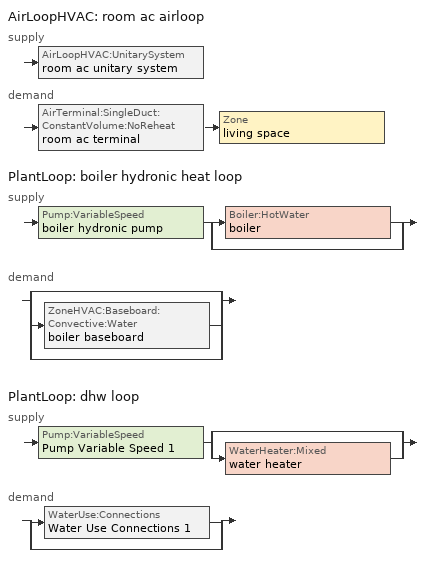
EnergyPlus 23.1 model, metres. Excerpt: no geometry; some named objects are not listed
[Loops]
AirLoopHVAC 'room ac airloop'
 supply: AirLoopHVAC:UnitarySystem 'room ac unitary system'
 demand: AirTerminal:SingleDuct:ConstantVolume:NoReheat 'room ac terminal' > Zone 'living space'
PlantLoop 'boiler hydronic heat loop'
 supply: Pump:VariableSpeed 'boiler hydronic pump' > split
  | Boiler:HotWater 'boiler'
  | bypass
 demand: split
  | bypass
  | ZoneHVAC:Baseboard:Convective:Water 'boiler baseboard'
  | bypass
PlantLoop 'dhw loop'
 supply: Pump:VariableSpeed 'Pump Variable Speed 1' > split
  | bypass
  | WaterHeater:Mixed 'water heater'
 demand: split
  | WaterUse:Connections 'Water Use Connections 1'
  | bypass
[ZoneControl:Thermostat]
living space Thermostat: Zone or ZoneList=living space; Control Type Schedule=living space Thermostat Schedule; Control 1=living space temperature setpoint; Temperature Difference Between Cutout And Setpoint {deltaC}=0
[ThermostatSetpoint:DualSetpoint]
living space temperature setpoint: Heating Setpoint Temperature Schedule=heating setpoint; Cooling Setpoint Temperature Schedule=cooling setpoint
[ZoneHVAC:IdealLoadsAirSystem]
ideal air system: Maximum Heating Supply Air Temperature {C}=50; Minimum Cooling Supply Air Temperature {C}=10; Maximum Heating Supply Air Humidity Ratio {kgWater/kgDryAir}=0.015; Minimum Cooling Supply Air Humidity Ratio {kgWater/kgDryAir}=0.01; Heating Limit=LimitCapacity; Maximum Sensible Heating Capacity {W}=0; Cooling Limit=NoLimit; Dehumidification Control Type=None; Humidification Control Type=None
[AirTerminal:SingleDuct:ConstantVolume:NoReheat]
room ac terminal: Availability Schedule=Always On Discrete; Maximum Air Flow Rate {m3/s}=0.0552179
[ZoneHVAC:Baseboard:Convective:Water]
boiler baseboard: Availability Schedule=Always On Discrete; Heating Design Capacity Method=HeatingDesignCapacity; Heating Design Capacity {W}=16123; Heating Design Capacity Per Floor Area {W/m2}=0; Fraction of Autosized Heating Design Capacity=0.8; U-Factor Times Area Value {W/K}=1160.86; Maximum Water Flow Rate {m3/s}=0.000694547; Convergence Tolerance=0.001
[Zone equipment]
living space: ideal air system, room ac terminal, boiler baseboard
[AirLoopHVAC]
room ac airloop: Design Supply Air Flow Rate {m3/s}=0.0552179; Design Return Air Flow Fraction of Supply Air Flow=1
[Sizing:System]
room ac airloop: Type of Load to Size On=Sensible; Design Outdoor Air Flow Rate {m3/s}=Autosize; Central Heating Maximum System Air Flow Ratio=0.3; Preheat Design Temperature {C}=7; Preheat Design Humidity Ratio {kgWater/kgDryAir}=0.008; Precool Design Temperature {C}=12.8; Precool Design Humidity Ratio {kgWater/kgDryAir}=0.008; Central Cooling Design Supply Air Temperature {C}=12.8; Central Heating Design Supply Air Temperature {C}=16.7; Type of Zone Sum to Use=NonCoincident; 100% Outdoor Air in Cooling=Yes; 100% Outdoor Air in Heating=Yes; Central Cooling Design Supply Air Humidity Ratio {kgWater/kgDryAir}=0.0085; Central Heating Design Supply Air Humidity Ratio {kgWater/kgDryAir}=0.008; Cooling Supply Air Flow Rate Method=DesignDay; Cooling Supply Air Flow Rate {m3/s}=0; Cooling Supply Air Flow Rate Per Floor Area {m3/s-m2}=0.00996765; Cooling Fraction of Autosized Cooling Supply Air Flow Rate=1; Cooling Supply Air Flow Rate Per Unit Cooling Capacity {m3/s-W}=3.94755e-05; Heating Supply Air Flow Rate Method=DesignDay; Heating Supply Air Flow Rate {m3/s}=0; Heating Supply Air Flow Rate Per Floor Area {m3/s-m2}=0.00996765; Heating Fraction of Autosized Heating Supply Air Flow Rate=1; Heating Fraction of Autosized Cooling Supply Air Flow Rate=1; Heating Supply Air Flow Rate Per Unit Heating Capacity {m3/s-W}=3.15882e-05; System Outdoor Air Method=ZoneSum; Zone Maximum Outdoor Air Fraction=1; Cooling Design Capacity Method=CoolingDesignCapacity; Cooling Design Capacity {W}=Autosize; Cooling Design Capacity Per Floor Area {W/m2}=234.7; Fraction of Autosized Cooling Design Capacity=1; Heating Design Capacity Method=HeatingDesignCapacity; Heating Design Capacity {W}=Autosize; Heating Design Capacity Per Floor Area {W/m2}=157; Fraction of Autosized Heating Design Capacity=1; Central Cooling Capacity Control Method=OnOff; Occupant Diversity=Autosize
[AvailabilityManager:Scheduled]
room ac airloop Availability Manager: Schedule=Always On Discrete
[AirLoopHVAC:UnitarySystem]
room ac unitary system: Control Type=Load; Controlling Zone or Thermostat Location=living space; Dehumidification Control Type=None; Availability Schedule=Always On Discrete; Supply Fan=room ac supply fan; Fan Placement=BlowThrough; Supply Air Fan Operating Mode Schedule=room ac auto fan schedule; DX Heating Coil Sizing Ratio=1; Cooling Coil=room ac clg coil; Use DOAS DX Cooling Coil=No; Minimum Supply Air Temperature {C}=2; Latent Load Control=SensibleOnlyLoadControl; Cooling Supply Air Flow Rate Method=SupplyAirFlowRate; Cooling Supply Air Flow Rate {m3/s}=0.0552179; Heating Supply Air Flow Rate Method=SupplyAirFlowRate; Heating Supply Air Flow Rate {m3/s}=0; No Load Supply Air Flow Rate {m3/s}=0; Maximum Supply Air Temperature {C}=48.8889; Maximum Outdoor Dry-Bulb Temperature for Supplemental Heater Operation {C}=21; Maximum Cycling Rate {cycles/hr}=2.5; Heat Pump Time Constant {s}=60; Fraction of On-Cycle Power Use=0.01; Heat Pump Fan Delay Time {s}=60; Ancillary On-Cycle Electric Power {W}=0; Ancillary Off-Cycle Electric Power {W}=0
[Fan:SystemModel]
room ac supply fan: Availability Schedule=Always On Discrete; Design Maximum Air Flow Rate {m3/s}=0.0552179; Speed Control Method=Discrete; Electric Power Minimum Flow Rate Fraction=0.2; Design Pressure Rise {Pa}=1e-06; Motor Efficiency=1; Motor In Air Stream Fraction=1; Design Electric Power Consumption {W}=Autosize; Design Power Sizing Method=TotalEfficiencyAndPressure; Electric Power Per Unit Flow Rate {W/(m3/s)}=840; Electric Power Per Unit Flow Rate Per Unit Pressure {W/((m3/s)-Pa)}=1.66667; Fan Total Efficiency=1; Motor Loss Radiative Fraction=0; Number of Speeds=1; Speed Flow Fraction 1=1; Speed Electric Power Fraction 1=1
[Coil:Cooling:DX:SingleSpeed]
room ac clg coil: Availability Schedule=Always On Discrete; Gross Rated Total Cooling Capacity {W}=1314.13; Gross Rated Sensible Heat Ratio=0.65; Gross Rated Cooling COP {W/W}=3.10481; Rated Air Flow Rate {m3/s}=0.0550215; Rated Evaporator Fan Power Per Volume Flow Rate 2017 {W/(m3/s)}=773.3; Rated Evaporator Fan Power Per Volume Flow Rate 2023 {W/(m3/s)}=934.4; Total Cooling Capacity Function of Temperature Curve=Cool-CAP-fT1; Total Cooling Capacity Function of Flow Fraction Curve=Cool-CAP-fFF1; Energy Input Ratio Function of Temperature Curve=Cool-EIR-fT1; Energy Input Ratio Function of Flow Fraction Curve=Cool-EIR-fFF1; Part Load Fraction Correlation Curve=Cool-PLF-fPLR1; Minimum Outdoor Dry-Bulb Temperature for Compressor Operation {C}=-25; Nominal Time for Condensate Removal to Begin {s}=1000; Ratio of Initial Moisture Evaporation Rate and Steady State Latent Capacity=1.5; Maximum Cycling Rate {cycles/hr}=3; Latent Capacity Time Constant {s}=45; Condenser Type=AirCooled; Evaporative Condenser Effectiveness=0.9; Evaporative Condenser Air Flow Rate {m3/s}=Autosize; Evaporative Condenser Pump Rated Power Consumption {W}=Autosize; Crankcase Heater Capacity {W}=0; Maximum Outdoor Dry-Bulb Temperature for Crankcase Heater Operation {C}=10; Basin Heater Capacity {W/K}=0; Basin Heater Setpoint Temperature {C}=2
[PlantLoop] Fluid Type=Water; Maximum Loop Temperature {C}=100; Minimum Loop Temperature {C}=0; Minimum Loop Flow Rate {m3/s}=0; Load Distribution Scheme=Optimal; Plant Loop Demand Calculation Scheme=SingleSetpoint; Common Pipe Simulation=None
Name | Plant Equipment Operation Scheme | Maximum Loop Flow Rate {m3/s} | Plant Loop Volume {m3}
boiler hydronic heat loop | boiler hydronic heat loop Operation Schemes | Autosize | Autocalculate
dhw loop | dhw loop Operation Schemes | 0.01 | 0.003
[Sizing:Plant] Loop Type=Heating; Sizing Option=NonCoincident; Zone Timesteps in Averaging Window=1; Coincident Sizing Factor Mode=None
Name | Design Loop Exit Temperature {C} | Loop Design Temperature Difference {deltaC}
boiler hydronic heat loop | 82.2222 | 11.1111
dhw loop | 52.6667 | 5.55556
[Pump:VariableSpeed] Fraction of Motor Inefficiencies to Fluid Stream=0; Coefficient 1 of the Part Load Performance Curve=0; Coefficient 2 of the Part Load Performance Curve=1; Coefficient 3 of the Part Load Performance Curve=0; Coefficient 4 of the Part Load Performance Curve=0; Design Minimum Flow Rate {m3/s}=0; Pump Control Type=Intermittent; Skin Loss Radiative Fraction=0.5; Design Power Sizing Method=PowerPerFlowPerPressure; Design Electric Power per Unit Flow Rate {W/(m3/s)}=348701.1; Design Shaft Power per Unit Flow Rate per Unit Head {W/((m3/s)-Pa)}=1.28205; Design Minimum Flow Rate Fraction=0
Name | Design Maximum Flow Rate {m3/s} | Design Pump Head {Pa} | Design Power Consumption {W} | Motor Efficiency
boiler hydronic pump | 0.0030649 | 20000 | 81.7308 | 0.85
Pump Variable Speed 1 | 0.01 | 1 | 0 | 1
[Boiler:HotWater]
boiler: Fuel Type=NaturalGas; Nominal Capacity {W}=16123; Nominal Thermal Efficiency=0.8; Efficiency Curve Temperature Evaluation Variable=LeavingBoiler; Normalized Boiler Efficiency Curve=NonCondensingBoilerEff; Design Water Flow Rate {m3/s}=Autosize; Minimum Part Load Ratio=0; Maximum Part Load Ratio=1; Optimum Part Load Ratio=1; Water Outlet Upper Temperature Limit {C}=99.9; Boiler Flow Mode=LeavingSetpointModulated; Parasitic Electric Load {W}=0; Sizing Factor=1
[SetpointManager:Scheduled] Control Variable=Temperature
Name | Schedule
boiler hydronic heat loop setpoint manager | boiler hydronic heat supply setpoint
Setpoint Manager Scheduled 1 | dhw temp
[PlantEquipmentOperationSchemes] Control Scheme Object Type 1=PlantEquipmentOperation:HeatingLoad; Control Scheme Schedule Name 1=Always On Discrete
Name | Control Scheme Name 1
boiler hydronic heat loop Operation Schemes | boiler hydronic heat loop Heating Operation Scheme
dhw loop Operation Schemes | dhw loop Heating Operation Scheme
[PlantEquipmentOperation:HeatingLoad] Load Range Lower Limit 1 {W}=0; Load Range Upper Limit 1 {W}=1000000000
Name | Range Equipment List Name 1
boiler hydronic heat loop Heating Operation Scheme | boiler hydronic heat loop Heating Equipment List
dhw loop Heating Operation Scheme | dhw loop Heating Equipment List
[PlantEquipmentList]
boiler hydronic heat loop Heating Equipment List: Boiler:HotWater, boiler
dhw loop Heating Equipment List: WaterHeater:Mixed, water heater
[WaterHeater:Mixed]
water heater: Tank Volume {m3}=0.143846; Setpoint Temperature Schedule=water heater setpoint; Deadband Temperature Difference {deltaC}=2; Maximum Temperature Limit {C}=99; Heater Control Type=Cycle; Heater Maximum Capacity {W}=10550.6; Heater Minimum Capacity {W}=0; Heater Ignition Minimum Flow Rate {m3/s}=0; Heater Ignition Delay {s}=0; Heater Fuel Type=NaturalGas; Heater Thermal Efficiency=0.774905; Off Cycle Parasitic Fuel Consumption Rate {W}=0; Off Cycle Parasitic Fuel Type=Electricity; Off Cycle Parasitic Heat Fraction to Tank=0; On Cycle Parasitic Fuel Consumption Rate {W}=0; On Cycle Parasitic Fuel Type=Electricity; On Cycle Parasitic Heat Fraction to Tank=0; Ambient Temperature Indicator=Zone; Ambient Temperature Zone=living space; Off Cycle Loss Coefficient to Ambient Temperature {W/K}=4.19338; Off Cycle Loss Fraction to Zone=0.64; On Cycle Loss Coefficient to Ambient Temperature {W/K}=4.19338; On Cycle Loss Fraction to Zone=1; Use Side Effectiveness=1; Source Side Effectiveness=1; Use Side Design Flow Rate {m3/s}=Autosize; Source Side Design Flow Rate {m3/s}=Autosize; Indirect Water Heating Recovery Time {hr}=1.5; Source Side Flow Control Mode=IndirectHeatPrimarySetpoint
[WaterHeater:Sizing]
water heater: Design Mode=PeakDraw; Time Storage Can Meet Peak Draw {hr}=0.538503; Time for Tank Recovery {hr}=0; Nominal Tank Volume for Autosizing Plant Connections {m3}=1
[WaterUse:Connections]
Water Use Connections 1: Drain Water Heat Exchanger Type=None; Drain Water Heat Exchanger Destination=Plant; Water Use Equipment Name 1=dhw fixtures; Water Use Equipment Name 2=dhw distribution waste; Water Use Equipment Name 3=clothes washer; Water Use Equipment Name 4=dishwasher
[WaterUse:Equipment]
Name | Peak Flow Rate {m3/s} | Flow Rate Fraction Schedule | Target Temperature Schedule
dhw fixtures | 2.74973e-05 | hot_water_fixtures | mixed water temperature schedule
dhw distribution waste | 8.17144e-06 | hot_water_fixtures | mixed water temperature schedule
clothes washer | 1.15314e-06 | hot_water_clothes_washer
dishwasher | 3.4566e-06 | hot_water_dishwasher
[EnergyManagementSystem:GlobalVariable]
room_ac_airloop_Fan_RTF
[EnergyManagementSystem:InternalVariable]
Name | Internal Data Index Key | Internal Data Type
boiler_hydronic_pump_rated_mfr | boiler hydronic pump | Pump Maximum Mass Flow Rate
room_ac_airloop_max_sup_fan_mfr | room ac supply fan | Fan Maximum Mass Flow Rate
[EnergyManagementSystem:Sensor]
Name | Output:Variable or Output:Meter Index Key | Output:Variable or Output:Meter
airflow_tin_s | living space | Zone Mean Air Temperature
airflow_tt_s | living space | Zone Outdoor Air Drybulb Temperature
airflow_win_s | living space | Zone Air Humidity Ratio
boiler_baseboard_s | boiler baseboard | Baseboard Total Heating Energy
boiler_hydronic_pump_mfr_s | boiler hydronic pump | Pump Mass Flow Rate
boiler_hydronic_pump_s | boiler hydronic pump | Pump Electricity Energy
boiler_plr_s; boiler_plr_s_1 | boiler | Boiler Part Load Ratio
clg_load_liv |  | Cooling:EnergyTransfer:Zone:LIVING SPACE
clg_load_tot |  | Cooling:EnergyTransfer
clg_sp_s | cooling setpoint | Schedule Value
clothes_dryer_exhaust_0_sch_s | clothes_dryer | Schedule Value
cool_season | cooling season schedule | Schedule Value
fixedwindow_shading_coefficient | trans schedule winter=0.85 summer=0.7 | Schedule Value
htg_load_liv |  | Heating:EnergyTransfer:Zone:LIVING SPACE
htg_load_tot |  | Heating:EnergyTransfer
htg_sp_s | heating setpoint | Schedule Value
mech_vent_bath_fan_0_sch_s | mech vent bath fan 0 schedule | Schedule Value
mech_vent_range_fan_0_sch_s | mech vent range fan 0 schedule | Schedule Value
natural_vent_s | natural vent schedule | Schedule Value
out_pb_s |  | Site Outdoor Air Barometric Pressure
out_wt_s |  | Site Outdoor Air Humidity Ratio
room_ac_airloop_Fan_RTF_s | room ac supply fan | Fan Runtime Fraction
room_ac_clg_coil_s | room ac clg coil | Cooling Coil Total Cooling Energy
room_ac_supply_fan_s | room ac supply fan | Fan Electricity Energy
site_vw_s |  | Site Wind Speed
water_heater_energy | water heater | Water Heater NaturalGas Rate
water_heater_off_cycle_parasitic | water heater | Water Heater Off Cycle Parasitic Electricity Rate
water_heater_on_cycle_parasitic | water heater | Water Heater On Cycle Parasitic Electricity Rate
zone_clg_unmet_s | living space | Zone Cooling Setpoint Not Met Time
zone_htg_unmet_s | living space | Zone Heating Setpoint Not Met Time
[EnergyManagementSystem:Actuator]
Name | Actuated Component Unique | Actuated Component Type | Actuated Component Control Type
boiler_hydronic_pump_pressure_rise_act | boiler hydronic pump | Pump | Pump Pressure Rise
boiler_pilot_light_act | boiler pilot light | OtherEquipment | Power Level
fixedwindow0_actuator | Window1 | Surface | View Factor To Ground
fixedwindow1_actuator | Window2 | Surface | View Factor To Ground
fixedwindow2_actuator | Window3 | Surface | View Factor To Ground
fixedwindow3_actuator | Window4 | Surface | View Factor To Ground
infil_flow_act | infil flow | Zone Infiltration | Air Exchange Flow Rate
mech_vent_house_fan_cfis_act | mech vent house fan cfis | ElectricEquipment | Electricity Rate
mech_vent_house_fan_latent_load_equip_act | mech vent house fan latent load equip | OtherEquipment | Power Level
mech_vent_house_fan_sensible_load_equip_act | mech vent house fan sensible load equip | OtherEquipment | Power Level
natural_vent_flow_act | natural vent flow | Zone Infiltration | Air Exchange Flow Rate
water_heater_ec_adj_act | water heater EC adjustment | OtherEquipment | Power Level
whole_house_fan_act | whole house fan | ElectricEquipment | Electricity Rate
whole_house_fan_flow_act | whole house fan flow | Zone Infiltration | Air Exchange Flow Rate
whole_house_fan_mix_act | whole house fan mix | ZoneMixing | Air Exchange Flow Rate
[EnergyManagementSystem:Program]
boiler_hydronic_pump_disaggregate_program: Set boiler_hydronic_pump_primary_htg = boiler_hydronic_pump_s
boiler_hydronic_pump_power_program: Set heating_plr = boiler_plr_s; Set pump_total_eff = boiler_hydronic_pump_rated_mfr / 1000 * 20000.0 / 81.7307692307692; Set pump_vfr = boiler_hydronic_pump_mfr_s / 1000; If pump_vfr > 0; Set boiler_hydronic_pump_pressure_rise_act = 81.73076923076923 * heating_plr * pump_total_eff / pump_vfr; Else; Set boiler_hydronic_pump_pressure_rise_act = 0; EndIf
boiler_pilot_light_program: Set boiler_pilot_light_act = (1.0 - boiler_plr_s_1) * 0.0; Set boiler_pilot_energy = boiler_pilot_light_act * 3600 * SystemTimeStep
fixedwindow_view_factor_to_ground_program: Set fixedwindow0_actuator = 0.5*fixedwindow_shading_coefficient; Set fixedwindow1_actuator = 0.5*fixedwindow_shading_coefficient; Set fixedwindow2_actuator = 0.5*fixedwindow_shading_coefficient; Set fixedwindow3_actuator = 0.5*fixedwindow_shading_coefficient
infil_program: Set p_m = 0.14; Set p_s = 0.22; Set s_m = 270; Set s_s = 370; Set z_m = 9.99744; Set z_s = 2.9718; Set f_t = (((s_m/z_m)^p_m)*((z_s/s_s)^p_s)); Set Tdiff = airflow_tin_s-airflow_tt_s; Set dT = @Abs Tdiff; Set c = 0.1692; Set Cs = 0.073; Set Cw = 0.1461; Set n = 0.65; Set sft = (f_t*0.7000000000000001); Set temp1 = ((c*Cw)*((sft*site_vw_s)^(2*n)))^2; Set Qinf = (((c*Cs*(dT^n))^2)+temp1)^0.5; Set Qinf = (@Max Qinf 0); Set mech_vent_house_fan_sensible_load_equip_act = 0.0; Set mech_vent_house_fan_latent_load_equip_act = 0.0; Set OASupInPb = out_pb_s; Set OASupInTemp = airflow_tt_s; Set OASupInW = out_wt_s; Set OASupRho = (@RhoAirFnPbTdbW OASupInPb OASupInTemp OASupInW); Set OASupCp = (@CpAirFnW OASupInW); Set OASupInEnth = (@HFnTdbW OASupInTemp OASupInW); Set ZoneTemp = airflow_tin_s; Set ZoneW = airflow_win_s; Set ZoneCp = (@CpAirFnW ZoneW); Set ZoneAirEnth = (@HFnTdbW ZoneTemp ZoneW); Set mech_vent_house_fan_cfis_act = 0.0; Set QWHV_cfis_sup = 0.0; Set QWHV_cfis_suppl_sup = 0.0; Set QWHV_cfis_suppl_exh = 0.0; Set Qrange = 0; Set Qrange = Qrange + 0.04719 * mech_vent_range_fan_0_sch_s; Set Qbath = 0; Set Qbath = Qbath + 0.04719 * mech_vent_bath_fan_0_sch_s; Set Qdryer = 0; Set Qdryer = Qdryer + 0.04806 * clothes_dryer_exhaust_0_sch_s; Set QWHV_sup = 0.0; Set QWHV_exh = 0.0; Set Qexhaust = Qrange + Qbath + Qdryer + QWHV_exh + QWHV_cfis_suppl_exh; Set Qsupply = QWHV_sup + QWHV_cfis_sup + QWHV_cfis_suppl_sup; Set Qfan = (@Max Qexhaust Qsupply); If Qfan > 0; Set Qavg = ((Qexhaust + Qsupply) / 2.0); If ((@Abs (Qexhaust - Qavg)) / Qavg) <= 0.1; Set phi = 1; Else; Set phi = (Qinf / (Qinf + Qfan)); EndIf; Set Qinf_adj = phi * Qinf; Else; Set Qinf_adj = Qinf; EndIf; Set infil_flow_act = Qinf_adj; Set Qload = Qfan; Set Effectiveness_Sens = 0.0; Set Effectiveness_Lat = 0.0; Set Fan_MFR = Qload * OASupRho; Set ZoneInEnth = OASupInEnth; Set ZoneInTemp = OASupInTemp; Set FanTotalToLv = Fan_MFR * (ZoneInEnth - ZoneAirEnth); Set FanSensToLv = Fan_MFR * ZoneCp * (ZoneInTemp - ZoneTemp); Set FanLatToLv = FanTotalToLv - FanSensToLv; Set mech_vent_house_fan_sensible_load_equip_act = mech_vent_house_fan_sensible_load_equip_act + FanSensToLv; Set mech_vent_house_fan_latent_load_equip_act = mech_vent_house_fan_latent_load_equip_act + FanLatToLv
natural_vent_program: Set Tin = airflow_tin_s; Set Tout = airflow_tt_s; Set Wout = out_wt_s; Set Pbar = out_pb_s; Set Phiout = (@RhFnTdbWPb Tout Wout Pbar); Set MaxHR = 0.0115; Set MaxRH = 0.7; Set Tnvsp = (htg_sp_s + clg_sp_s) / 2; Set NVavail = natural_vent_s; Set ClgSsnAvail = cool_season; Set natural_vent_flow_act = 0; Set whole_house_fan_flow_act = 0; Set whole_house_fan_mix_act = 0; Set whole_house_fan_act = 0; If ((Wout < MaxHR) && (Phiout < MaxRH) && (Tin > Tout) && (Tin > Tnvsp) && (ClgSsnAvail > 0)); Set WHF_Flow = 0; Set Adj = (Tin-Tnvsp)/(Tin-Tout); Set Adj = (@Min Adj 1); Set Adj = (@Max Adj 0); If (WHF_Flow > 0); Set whole_house_fan_flow_act = WHF_Flow*Adj; Set whole_house_fan_mix_act = WHF_Flow*Adj; Set WHF_W = 0; Set whole_house_fan_act = WHF_W*Adj; ElseIf (NVavail > 0); Set NVArea = 6543.198268416001; Set Cs = 0.00010923681099656359; Set Cw = 6.798490431308354e-05; Set Tdiff = Tin-Tout; Set dT = (@Abs Tdiff); Set Vwind = site_vw_s; Set SGNV = NVArea*Adj*((((Cs*dT)+(Cw*(Vwind^2)))^0.5)/1000); Set MaxNV = 2.1369780228096005; Set natural_vent_flow_act = (@Min SGNV MaxNV); EndIf; EndIf
room_ac_supply_fan_disaggregate_program: Set room_ac_supply_fan_clg = 0; If room_ac_clg_coil_s > 0; Set room_ac_supply_fan_clg = room_ac_supply_fan_s; EndIf
total_loads_program: Set loads_htg_tot = 0; Set loads_clg_tot = 0; If htg_load_liv > 0; Set loads_htg_tot = (htg_load_tot - clg_load_tot) * 1.0; ElseIf clg_load_liv > 0; Set loads_clg_tot = (clg_load_tot - htg_load_tot) * 0.2; EndIf
unmet_hours_program: Set htg_unmet_hours = 0; Set clg_unmet_hours = 0; If ((DayOfYear >= 1) && (DayOfYear <= 365)); Set htg_unmet_hours = htg_unmet_hours + zone_htg_unmet_s; EndIf; If ((DayOfYear >= 1) && (DayOfYear <= 365)); Set clg_unmet_hours = clg_unmet_hours + zone_clg_unmet_s; EndIf
water_heater_EC_adj: Set dhw_e_cons = water_heater_energy + water_heater_on_cycle_parasitic + water_heater_off_cycle_parasitic; Set water_heater_ec_adj_act = 0.0 * dhw_e_cons; Set ec_adj_energy = water_heater_ec_adj_act * 3600 * SystemTimeStep
[EnergyManagementSystem:ProgramCallingManager]
boiler hydronic pump disaggregate program calling manager: EndOfSystemTimestepBeforeHVACReporting; boiler_hydronic_pump_disaggregate_program
boiler hydronic pump power program calling manager: EndOfSystemTimestepBeforeHVACReporting; boiler_hydronic_pump_power_program
boiler pilot light program manager: EndOfSystemTimestepBeforeHVACReporting; boiler_pilot_light_program
fixedwindow_view_factor_to_ground_program calling manager: BeginZoneTimestepAfterInitHeatBalance; fixedwindow_view_factor_to_ground_program
infil_program calling manager: BeginZoneTimestepAfterInitHeatBalance; infil_program
natural_vent_program calling manager: BeginZoneTimestepAfterInitHeatBalance; natural_vent_program
room ac supply fan disaggregate program calling manager: EndOfSystemTimestepBeforeHVACReporting; room_ac_supply_fan_disaggregate_program
total_loads_program calling manager: EndOfZoneTimestepAfterZoneReporting; total_loads_program
unmet_hours_program calling manager: EndOfZoneTimestepBeforeZoneReporting; unmet_hours_program
water heater EC_adj ProgramManager: EndOfSystemTimestepBeforeHVACReporting; water_heater_EC_adj
[EnergyManagementSystem:OutputVariable]
Name | EMS Variable | Type of Data in Variable | Update Frequency | EMS Program or Subroutine | Units
boiler hydronic pump htg primary disaggregate | boiler_hydronic_pump_primary_htg | Summed | SystemTimestep | boiler_hydronic_pump_disaggregate_program | J
boiler pilot light outvar | boiler_pilot_energy | Summed | SystemTimestep | boiler_pilot_light_program | J
room ac supply fan clg disaggregate | room_ac_supply_fan_clg | Summed | SystemTimestep | room_ac_supply_fan_disaggregate_program | J
water heater EC adjustment outvar | ec_adj_energy | Summed | SystemTimestep | water_heater_EC_adj | J
loads_htg_tot_peakload_outvar; loads_htg_tot_annual_outvar; loads_htg_tot_timeseries_outvar | loads_htg_tot | Summed | ZoneTimestep | total_loads_program | J
loads_clg_tot_peakload_outvar; loads_clg_tot_annual_outvar; loads_clg_tot_timeseries_outvar | loads_clg_tot | Summed | ZoneTimestep | total_loads_program | J
htg_unmet_hours_annual_outvar; htg_unmet_hours_timeseries_outvar | htg_unmet_hours | Summed | ZoneTimestep | unmet_hours_program | hr
clg_unmet_hours_annual_outvar; clg_unmet_hours_timeseries_outvar | clg_unmet_hours | Summed | ZoneTimestep | unmet_hours_program | hr
infil_flow_act_timeseries_outvar | infil_flow_act | Averaged | ZoneTimestep | infil_program | m^3/s
Qfan_timeseries_outvar | Qfan | Averaged | ZoneTimestep | infil_program | m^3/s
natural_vent_flow_act_timeseries_outvar | natural_vent_flow_act | Averaged | ZoneTimestep | natural_vent_program | m^3/s
whole_house_fan_flow_act_timeseries_outvar | whole_house_fan_flow_act | Averaged | ZoneTimestep | natural_vent_program | m^3/s
[Schedule:Constant]
Name | Hourly Value
Always On Discrete | 1
boiler hydronic heat supply setpoint | 82.2222
dhw temp; water heater setpoint | 52.6667
mixed water temperature schedule | 40.5556
room ac auto fan schedule | 0
[Schedule:File] File=C:/Users/ylou2/Desktop/resstock-3.1.0/national_baseline/run7/run/in.schedules.csv; Rows to Skip at Top=1; Number of Hours of Data=8760; Column Separator=Comma; Interpolate to Timestep=No; Minutes per Item=60; Adjust Schedule for Daylight Savings=Yes
Name | Column Number
clothes_dryer | 7
dishwasher | 5
hot_water_fixtures | 13
hot_water_clothes_washer | 12
hot_water_dishwasher | 11
[Schedule:Day:Interval]
mech vent bath fan 0 schedule allday1: No, 05:00, 0, 06:00, 1, 24:00, 0
mech vent bath fan 0 schedule default day; mech vent range fan 0 schedule default day; heating setpoint default day; cooling setpoint default day; cooling season schedule allday1; cooling season schedule allday10; cooling season schedule default day; natural vent schedule default day; trans schedule winter=0.85 summer=0.7 default day: No, 24:00, 0
mech vent range fan 0 schedule allday1: No, 16:00, 0, 17:00, 1, 24:00, 0
heating setpoint allday1: No, 24:00, 16.6667
cooling setpoint allday1: No, 09:00, 22.7778, 24:00, 25.5556
cooling season schedule allday5; natural vent schedule avail day: No, 24:00, 1
trans schedule winter=0.85 summer=0.7 allday1; trans schedule winter=0.85 summer=0.7 allday274: No, 24:00, 0.85
trans schedule winter=0.85 summer=0.7 allday121: No, 24:00, 0.7
[Schedule:Week:Daily]
mech vent bath fan 0 schedule Week Rule - Jan1-Dec31: mech vent bath fan 0 schedule allday1, mech vent bath fan 0 schedule allday1, mech vent bath fan 0 schedule allday1, mech vent bath fan 0 schedule allday1, mech vent bath fan 0 schedule allday1, mech vent bath fan 0 schedule allday1, mech vent bath fan 0 schedule allday1, mech vent bath fan 0 schedule default day, mech vent bath fan 0 schedule default day, mech vent bath fan 0 schedule default day, mech vent bath fan 0 schedule default day, mech vent bath fan 0 schedule default day
mech vent range fan 0 schedule Week Rule - Jan1-Dec31: mech vent range fan 0 schedule allday1, mech vent range fan 0 schedule allday1, mech vent range fan 0 schedule allday1, mech vent range fan 0 schedule allday1, mech vent range fan 0 schedule allday1, mech vent range fan 0 schedule allday1, mech vent range fan 0 schedule allday1, mech vent range fan 0 schedule default day, mech vent range fan 0 schedule default day, mech vent range fan 0 schedule default day, mech vent range fan 0 schedule default day, mech vent range fan 0 schedule default day
heating setpoint Week Rule - Jan1-Dec31: heating setpoint allday1, heating setpoint allday1, heating setpoint allday1, heating setpoint allday1, heating setpoint allday1, heating setpoint allday1, heating setpoint allday1, heating setpoint default day, heating setpoint default day, heating setpoint default day, heating setpoint default day, heating setpoint default day
cooling setpoint Week Rule - Jan1-Dec31: cooling setpoint allday1, cooling setpoint allday1, cooling setpoint allday1, cooling setpoint allday1, cooling setpoint allday1, cooling setpoint allday1, cooling setpoint allday1, cooling setpoint default day, cooling setpoint default day, cooling setpoint default day, cooling setpoint default day, cooling setpoint default day
cooling season schedule Week Rule - Jan1-Apr28: cooling season schedule allday1, cooling season schedule allday1, cooling season schedule allday1, cooling season schedule allday1, cooling season schedule allday1, cooling season schedule allday1, cooling season schedule allday1, cooling season schedule default day, cooling season schedule default day, cooling season schedule default day, cooling season schedule default day, cooling season schedule default day
cooling season schedule Week Rule - Apr29-May5: cooling season schedule allday1, cooling season schedule allday1, cooling season schedule allday5, cooling season schedule allday5, cooling season schedule allday5, cooling season schedule allday5, cooling season schedule allday5, cooling season schedule default day, cooling season schedule default day, cooling season schedule default day, cooling season schedule default day, cooling season schedule default day
cooling season schedule Week Rule - May6-Sep29: cooling season schedule allday5, cooling season schedule allday5, cooling season schedule allday5, cooling season schedule allday5, cooling season schedule allday5, cooling season schedule allday5, cooling season schedule allday5, cooling season schedule default day, cooling season schedule default day, cooling season schedule default day, cooling season schedule default day, cooling season schedule default day
cooling season schedule Week Rule - Sep30-Oct6: cooling season schedule allday5, cooling season schedule allday10, cooling season schedule allday10, cooling season schedule allday10, cooling season schedule allday10, cooling season schedule allday10, cooling season schedule allday10, cooling season schedule default day, cooling season schedule default day, cooling season schedule default day, cooling season schedule default day, cooling season schedule default day
cooling season schedule Week Rule - Oct7-Dec31: cooling season schedule allday10, cooling season schedule allday10, cooling season schedule allday10, cooling season schedule allday10, cooling season schedule allday10, cooling season schedule allday10, cooling season schedule allday10, cooling season schedule default day, cooling season schedule default day, cooling season schedule default day, cooling season schedule default day, cooling season schedule default day
natural vent schedule Week Rule - Jan1-Jan6: natural vent schedule avail day, natural vent schedule avail day, natural vent schedule default day, natural vent schedule avail day, natural vent schedule default day, natural vent schedule avail day, natural vent schedule default day, natural vent schedule default day, natural vent schedule default day, natural vent schedule default day, natural vent schedule default day, natural vent schedule default day
natural vent schedule Week Rule - Jan7-Dec31: natural vent schedule default day, natural vent schedule avail day, natural vent schedule default day, natural vent schedule avail day, natural vent schedule default day, natural vent schedule avail day, natural vent schedule default day, natural vent schedule default day, natural vent schedule default day, natural vent schedule default day, natural vent schedule default day, natural vent schedule default day
trans schedule winter=0.85 summer=0.7 Week Rule - Jan1-Apr28: trans schedule winter=0.85 summer=0.7 allday1, trans schedule winter=0.85 summer=0.7 allday1, trans schedule winter=0.85 summer=0.7 allday1, trans schedule winter=0.85 summer=0.7 allday1, trans schedule winter=0.85 summer=0.7 allday1, trans schedule winter=0.85 summer=0.7 allday1, trans schedule winter=0.85 summer=0.7 allday1, trans schedule winter=0.85 summer=0.7 default day, trans schedule winter=0.85 summer=0.7 default day, trans schedule winter=0.85 summer=0.7 default day, trans schedule winter=0.85 summer=0.7 default day, trans schedule winter=0.85 summer=0.7 default day
trans schedule winter=0.85 summer=0.7 Week Rule - Apr29-May5: trans schedule winter=0.85 summer=0.7 allday1, trans schedule winter=0.85 summer=0.7 allday1, trans schedule winter=0.85 summer=0.7 allday121, trans schedule winter=0.85 summer=0.7 allday121, trans schedule winter=0.85 summer=0.7 allday121, trans schedule winter=0.85 summer=0.7 allday121, trans schedule winter=0.85 summer=0.7 allday121, trans schedule winter=0.85 summer=0.7 default day, trans schedule winter=0.85 summer=0.7 default day, trans schedule winter=0.85 summer=0.7 default day, trans schedule winter=0.85 summer=0.7 default day, trans schedule winter=0.85 summer=0.7 default day
trans schedule winter=0.85 summer=0.7 Week Rule - May6-Sep29: trans schedule winter=0.85 summer=0.7 allday121, trans schedule winter=0.85 summer=0.7 allday121, trans schedule winter=0.85 summer=0.7 allday121, trans schedule winter=0.85 summer=0.7 allday121, trans schedule winter=0.85 summer=0.7 allday121, trans schedule winter=0.85 summer=0.7 allday121, trans schedule winter=0.85 summer=0.7 allday121, trans schedule winter=0.85 summer=0.7 default day, trans schedule winter=0.85 summer=0.7 default day, trans schedule winter=0.85 summer=0.7 default day, trans schedule winter=0.85 summer=0.7 default day, trans schedule winter=0.85 summer=0.7 default day
trans schedule winter=0.85 summer=0.7 Week Rule - Sep30-Oct6: trans schedule winter=0.85 summer=0.7 allday121, trans schedule winter=0.85 summer=0.7 allday274, trans schedule winter=0.85 summer=0.7 allday274, trans schedule winter=0.85 summer=0.7 allday274, trans schedule winter=0.85 summer=0.7 allday274, trans schedule winter=0.85 summer=0.7 allday274, trans schedule winter=0.85 summer=0.7 allday274, trans schedule winter=0.85 summer=0.7 default day, trans schedule winter=0.85 summer=0.7 default day, trans schedule winter=0.85 summer=0.7 default day, trans schedule winter=0.85 summer=0.7 default day, trans schedule winter=0.85 summer=0.7 default day
trans schedule winter=0.85 summer=0.7 Week Rule - Oct7-Dec31: trans schedule winter=0.85 summer=0.7 allday274, trans schedule winter=0.85 summer=0.7 allday274, trans schedule winter=0.85 summer=0.7 allday274, trans schedule winter=0.85 summer=0.7 allday274, trans schedule winter=0.85 summer=0.7 allday274, trans schedule winter=0.85 summer=0.7 allday274, trans schedule winter=0.85 summer=0.7 allday274, trans schedule winter=0.85 summer=0.7 default day, trans schedule winter=0.85 summer=0.7 default day, trans schedule winter=0.85 summer=0.7 default day, trans schedule winter=0.85 summer=0.7 default day, trans schedule winter=0.85 summer=0.7 default day
[Schedule:Year]
mech vent bath fan 0 schedule: mech vent bath fan 0 schedule Week Rule - Jan1-Dec31, 1, 1, 12, 31
mech vent range fan 0 schedule: mech vent range fan 0 schedule Week Rule - Jan1-Dec31, 1, 1, 12, 31
heating setpoint: heating setpoint Week Rule - Jan1-Dec31, 1, 1, 12, 31
cooling setpoint: cooling setpoint Week Rule - Jan1-Dec31, 1, 1, 12, 31
cooling season schedule: cooling season schedule Week Rule - Jan1-Apr28, 1, 1, 4, 28, cooling season schedule Week Rule - Apr29-May5, 4, 29, 5, 5, cooling season schedule Week Rule - May6-Sep29, 5, 6, 9, 29, cooling season schedule Week Rule - Sep30-Oct6, 9, 30, 10, 6, cooling season schedule Week Rule - Oct7-Dec31, 10, 7, 12, 31
natural vent schedule: natural vent schedule Week Rule - Jan1-Jan6, 1, 1, 1, 6, natural vent schedule Week Rule - Jan7-Dec31, 1, 7, 12, 31
trans schedule winter=0.85 summer=0.7: trans schedule winter=0.85 summer=0.7 Week Rule - Jan1-Apr28, 1, 1, 4, 28, trans schedule winter=0.85 summer=0.7 Week Rule - Apr29-May5, 4, 29, 5, 5, trans schedule winter=0.85 summer=0.7 Week Rule - May6-Sep29, 5, 6, 9, 29, trans schedule winter=0.85 summer=0.7 Week Rule - Sep30-Oct6, 9, 30, 10, 6, trans schedule winter=0.85 summer=0.7 Week Rule - Oct7-Dec31, 10, 7, 12, 31
[Schedule:Compact]
living space Thermostat Schedule: Through: 12/31, For: AllDays, Until: 24:00, 4
[Curve:Biquadratic] Minimum Value of x {BasedOnField A2}=-100; Maximum Value of x {BasedOnField A2}=100; Minimum Value of y {BasedOnField A3}=-100; Maximum Value of y {BasedOnField A3}=100
Name | Coefficient1 Constant | Coefficient2 x | Coefficient3 x**2 | Coefficient4 y | Coefficient5 y**2 | Coefficient6 x*y
Cool-CAP-fT1 | 1.55736 | -0.0744482 | 0.0030986 | 0.00145958 | -4.1148e-05 | -0.000426714
Cool-EIR-fT1 | -0.350448 | 0.11681 | -0.00339951 | -0.00122609 | 0.000600809 | -0.000466884
[Curve:Quadratic] Coefficient3 x**2=0; Minimum Value of x {BasedOnField A2}=0
Name | Coefficient1 Constant | Coefficient2 x | Maximum Value of x {BasedOnField A2} | Minimum Curve Output {BasedOnField A3} | Maximum Curve Output {BasedOnField A3}
Cool-CAP-fFF1; Cool-EIR-fFF1 | 1 | 0 | 2 | 0 | 2
Cool-PLF-fPLR1 | 0.78 | 0.22 | 1 | 0.7 | 1
[Curve:Bicubic]
NonCondensingBoilerEff: Coefficient1 Constant=1.11172; Coefficient2 x=0.0786141; Coefficient3 x**2=-0.400426; Coefficient4 y=0; Coefficient5 y**2=-0.000156783; Coefficient6 x*y=0.0093846; Coefficient7 x**3=0.234258; Coefficient8 y**3=1.32927e-06; Coefficient9 x**2*y=-0.0044467; Coefficient10 x*y**2=-1.22498e-05; Minimum Value of x {BasedOnField A2}=0.1; Maximum Value of x {BasedOnField A2}=1; Minimum Value of y {BasedOnField A3}=20; Maximum Value of y {BasedOnField A3}=80
